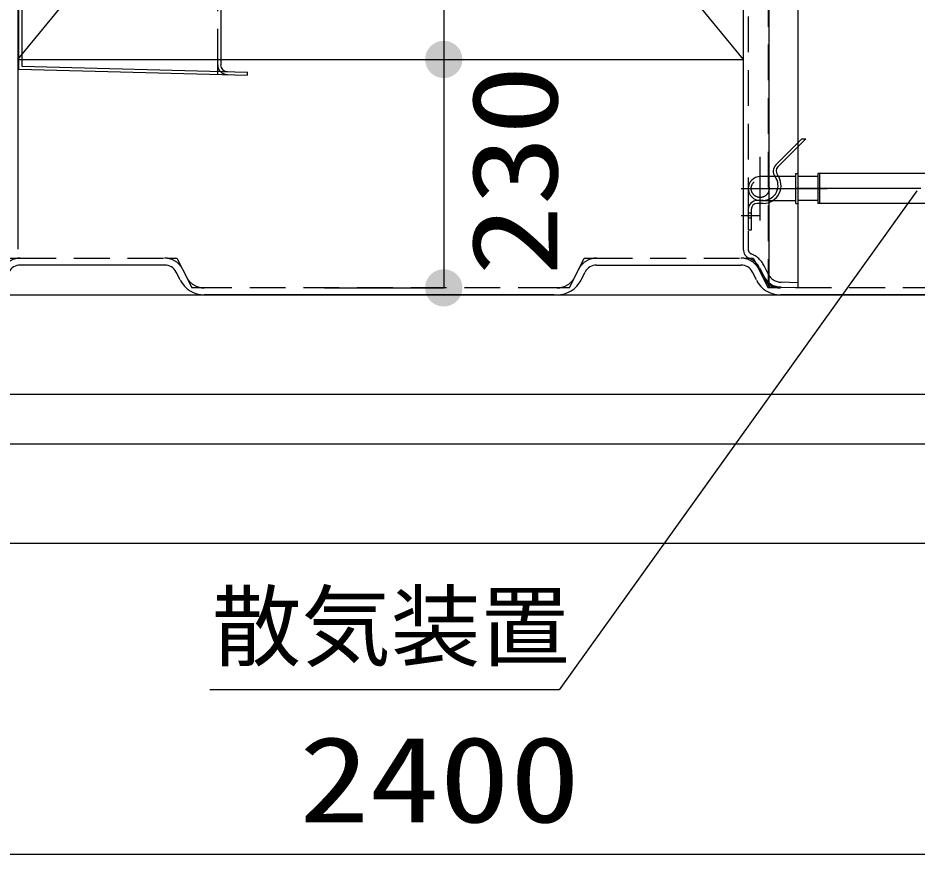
# Model space of a CAD drawing. Units: millimetres, scale not verified. Extents: x -22013 to 8910, y -6308 to 6308.
# Drawn here: x -5452 to -4547, y -4095 to -3253 of the extents above; entities that cross this region are included whole.
import ezdxf
from ezdxf.enums import TextEntityAlignment as Align

# ---------------------------------------------------------------- set-up
doc = ezdxf.new("R2010")
doc.units = ezdxf.units.MM
doc.header["$LTSCALE"] = 30
for name, pattern in [('CHAIN1', [8, 5, -1, 1, -1]), ('DASHED1', [1.8, 1.2, -0.6]), ('DOUBLE_CHAIN1', [8.8, 5, -1, 0.6, -0.6, 0.6, -1])]:
    doc.linetypes.add(name, pattern=pattern)
for name, color, linetype, lineweight in [('0-1_空気管', 3, 'Continuous', 25), ('0-2_09', 3, 'Continuous', 25), ('0-3_製作', 5, 'Continuous', 25), ('0-4_躯体', 3, 'Continuous', 25), ('0-5_文字', 3, 'Continuous', 25), ('0-6_機器', 3, 'Continuous', 25), ('1-6_00クル-フ-6寸法', 132, 'Continuous', 25)]:
    doc.layers.add(name, color=color, linetype=linetype, lineweight=lineweight)
doc.styles.add('ＭＳ ゴシック', font='')
doc.styles.get('ＭＳ ゴシック').set_extended_font_data('MS Gothic')

msp = doc.modelspace()

# ---------------------------------------------------------------- linework, layer by layer
at = {"layer": '0-1_空気管'}
for p, q in [((-4667.33, -1782.64), (-4667.33, -3524.84)), ((-5452.33, -1793.82), (-5452.33, -3486.25)), ((-4722.34, -1793.82), (-4722.34, -3486.25)), ((-4696.36, -3520), (-4696.36, -2075.08)), ((-5221.33, -3310.86), (-5221.33, -3307.86)), ((-5304.7, -3502.08), (-5449.97, -3502.08)), ((-5289.12, -3517.15), (-5293.07, -3509.26)), ((-4885.54, -3517.15), (-4881.6, -3509.26)), ((-4869.97, -3502.08), (-4724.7, -3502.08)), ((-4709.12, -3517.15), (-4713.07, -3509.26)), ((-4705.88, -3505.03), (-4701.73, -3513.34)), ((-4684.36, -3524.39), (-4667.18, -3524.84)), ((-4912.93, -3532.08), (-5264.97, -3532.08)), ((-4309.69, -3532.08), (-4684.97, -3532.08))]:
    msp.add_line(p, q, dxfattribs=at)
at = {"layer": '0-1_空気管', "linetype": 'DASHED1'}
for p, q in [((-4717.33, -1793.82), (-4717.33, -3486.25)), ((-4697.33, -2632.08), (-4697.33, -3520.8)), ((-5449.97, -3495.08), (-5301.93, -3495.08)), ((-4869.97, -3495.08), (-4721.45, -3495.08)), ((-5286.81, -3506.14), (-5282.86, -3514.02)), ((-4891.81, -3514.02), (-4887.86, -3506.14)), ((-4706.81, -3506.14), (-4702.86, -3514.02)), ((-4697.26, -3511.11), (-4701.41, -3502.8)), ((-4667.33, -3519.84), (-4684.23, -3519.4)), ((-4912.93, -3525.08), (-5264.97, -3525.08)), ((-4309.69, -3525.08), (-4684.97, -3525.08))]:
    msp.add_line(p, q, dxfattribs=at)
at = {"layer": '0-1_空気管', "linetype": 'DOUBLE_CHAIN1'}
for p, q in [((-5462.33, -3495.08), (-5449.97, -3495.08)), ((-5301.93, -3495.08), (-5292.34, -3495.08)), ((-5292.34, -3495.08), (-5286.81, -3506.14)), ((-4887.86, -3506.14), (-4882.33, -3495.08)), ((-4882.33, -3495.08), (-4869.97, -3495.08)), ((-4721.45, -3495.08), (-4712.33, -3495.08)), ((-4712.33, -3495.08), (-4706.81, -3506.14)), ((-5282.86, -3514.02), (-5277.34, -3525.08)), ((-4897.33, -3525.08), (-4891.81, -3514.02)), ((-4702.86, -3514.02), (-4697.33, -3525.08)), ((-5264.97, -3525.08), (-5277.34, -3525.08)), ((-4897.33, -3525.08), (-4912.93, -3525.08)), ((-4687.76, -3525.08), (-4697.33, -3525.08)), ((-4684.36, -3524.39), (-4696.36, -3524.08))]:
    msp.add_line(p, q, dxfattribs=at)
msp.add_lwpolyline([(-4701.73, -3513.34), (-4696.36, -3524.08), (-4696.36, -3520)], dxfattribs=at)
at = {"layer": '0-1_空気管'}
for centre, radius, start, end in [((-4712.33, -3486.25), 10, 180, 247.595), ((-4723.77, -3513.98), 20, 26.565, 67.595), ((-5449.97, -3515.08), 13, 90, 153.435), ((-5304.7, -3515.08), 13, 26.565, 90), ((-4869.97, -3515.08), 13, 90, 153.435), ((-4724.7, -3515.08), 13, 26.565, 90), ((-5264.97, -3505.08), 27, 206.565, 270), ((-4909.69, -3505.08), 27, 270, 333.435), ((-4684.97, -3505.08), 27, 206.565, 270), ((-4683.84, -3504.4), 20, 206.565, 268.5)]:
    msp.add_arc(centre, radius, start, end, dxfattribs=at)
at = {"layer": '0-1_空気管', "linetype": 'DASHED1'}
for centre, radius, start, end in [((-4712.33, -3486.25), 5, 180, 247.595), ((-4723.77, -3513.98), 25, 26.565, 67.595), ((-5449.97, -3515.08), 20, 90, 153.435), ((-5304.7, -3515.08), 20, 26.565, 90), ((-4869.97, -3515.08), 20, 90, 153.435), ((-4724.7, -3515.08), 20, 26.565, 90), ((-5264.97, -3505.08), 20, 206.565, 270), ((-4909.69, -3505.08), 20, 270, 333.435), ((-4684.97, -3505.08), 20, 206.565, 270), ((-4683.84, -3504.4), 15, 206.565, 268.5)]:
    msp.add_arc(centre, radius, start, end, dxfattribs=at)
at = {"layer": '0-2_09', "linetype": 'DASHED1'}
msp.add_line((-5251.33, -3300.34), (-5251.33, -1899.58), dxfattribs=at)
at = {"layer": '0-2_09'}
for p, q in [((-5248.33, -1899.58), (-5248.33, -3300.34)), ((-5451.34, -3304.84), (-5451.34, -1904.82)), ((-5451.34, -3304.84), (-5221.33, -3310.86))]:
    msp.add_line(p, q, dxfattribs=at)
at = {"layer": '0-2_09', "linetype": 'DOUBLE_CHAIN1'}
msp.add_line((-5251.33, -3310.08), (-5251.33, -3300.34), dxfattribs=at)
at = {"layer": '0-2_09'}
msp.add_lwpolyline([(-5448.34, -1904.82), (-5448.34, -3301.92), (-5221.33, -3307.86)], dxfattribs=at)
at = {"layer": '0-2_09', "linetype": 'DASHED1'}
msp.add_arc((-5241.34, -3300.34), 10, 180, 268.5, dxfattribs=at)
at = {"layer": '0-2_09'}
msp.add_arc((-5241.34, -3300.34), 7, 180, 268.5, dxfattribs=at)
at = {"layer": '0-3_製作', "color": 3}
for p, q in [((-5452.33, -2405.08), (-4722.34, -3295.08)), ((-5452.33, -3295.08), (-4722.34, -2405.08)), ((-5452.33, -3295.08), (-4722.34, -3295.08)), ((-4907.71, -3929.75), (-5259.07, -3929.75))]:
    msp.add_line(p, q, dxfattribs=at)
at = {"layer": '0-4_躯体', "linetype": 'CHAIN1'}
for p, q in [((-4705.33, -3457.08), (-4705.33, -3393.08)), ((-4724.31, -3425.08), (-4669.33, -3425.08)), ((-4303.73, -3425.08), (-4669.33, -3425.08))]:
    msp.add_line(p, q, dxfattribs=at)
at = {"layer": '0-4_躯体'}
for p, q in [((-4343.83, -3410.08), (-4645.33, -3410.08)), ((-4669.33, -3413.08), (-4705.33, -3413.08)), ((-4705.33, -3437.08), (-4669.33, -3437.08)), ((-4343.83, -3440.08), (-4646.84, -3440.08))]:
    msp.add_line(p, q, dxfattribs=at)
at = {"layer": '0-4_躯体', "linetype": 'DASHED1'}
msp.add_circle((-4705.33, -3425.08), 9, dxfattribs=at)
at = {"layer": '0-4_躯体'}
msp.add_arc((-4705.33, -3425.08), 12, 90, 270, dxfattribs=at)
at = {"layer": '0-5_文字'}
msp.add_line((-4547.58, -3427.4), (-4907.71, -3929.75), dxfattribs=at)
at = {"layer": '0-6_機器'}
for p, q in [((-4663.33, -3375.08), (-4689.53, -3401.27)), ((-4669.33, -3440.08), (-4669.33, -3410.08)), ((-4645.33, -3410.08), (-4647.33, -3410.08)), ((-4647.33, -3410.08), (-4647.33, -3440.08)), ((-4645.33, -3440.08), (-4645.33, -3410.08)), ((-4647.33, -3413.08), (-4667.33, -3413.08)), ((-4702.33, -3437.08), (-4708.33, -3437.08)), ((-4647.33, -3437.08), (-4667.33, -3437.08)), ((-4717.33, -3446.08), (-4717.33, -3467.08)), ((-4714.33, -3446.08), (-4714.33, -3467.08)), ((-4702.33, -3440.08), (-4708.33, -3440.08)), ((-4669.33, -3440.08), (-4667.33, -3440.08)), ((-4645.33, -3440.08), (-4647.33, -3440.08)), ((-4714.33, -3467.08), (-4717.33, -3467.08))]:
    msp.add_line(p, q, dxfattribs=at)
at = {"layer": '0-6_機器', "linetype": 'CHAIN1'}
for p, q in [((-4676.73, -3425.08), (-4637.94, -3425.08)), ((-4724.44, -3452.08), (-4705.64, -3452.08))]:
    msp.add_line(p, q, dxfattribs=at)
at = {"layer": '0-6_機器', "linetype": 'DASHED1'}
for p, q in [((-4717.33, -3449.58), (-4714.33, -3449.58)), ((-4717.33, -3454.58), (-4714.33, -3454.58))]:
    msp.add_line(p, q, dxfattribs=at)
at = {"layer": '0-6_機器', "color": 2}
for p, q in [((-6232.33, -3532.08), (-3832.33, -3532.08)), ((-6282.33, -3632.08), (-3782.33, -3632.08)), ((-6282.33, -3682.08), (-3782.33, -3682.08)), ((-6282.33, -3782.08), (-3782.33, -3782.08))]:
    msp.add_line(p, q, dxfattribs=at)
at = {"layer": '0-6_機器'}
for points in [[(-4663.33, -3375.08), (-4659.33, -3375.08), (-4687.51, -3403.26)], [(-4669.33, -3410.08), (-4667.33, -3410.08), (-4667.33, -3440.08)]]:
    msp.add_lwpolyline(points, dxfattribs=at)
for centre, radius, start, end in [((-4683.16, -3407.64), 9, 135, 216.993), ((-4702.33, -3422.08), 18, 270, 37.406), ((-4683.27, -3407.5), 6, 135, 217.406), ((-4702.33, -3422.08), 15, 270, 36.993), ((-4708.33, -3446.08), 9, 90, 180), ((-4708.33, -3446.08), 6, 90, 180)]:
    msp.add_arc(centre, radius, start, end, dxfattribs=at)
at = {"layer": '1-6_00クル-フ-6寸法', "color": 4}
for p, q in [((-5023.78, -2405.08), (-5023.78, -3295.08)), ((-5128.33, -3295.08), (-5023.78, -3295.08)), ((-5128.33, -3295.08), (-5023.78, -3295.08)), ((-5023.78, -3295.08), (-5023.78, -3525.08)), ((-5143.78, -3525.08), (-5023.78, -3525.08)), ((-6232.33, -4095.15), (-3832.33, -4095.15))]:
    msp.add_line(p, q, dxfattribs=at)
at = {"layer": '1-6_00クル-フ-6寸法'}
for points in [[(-5023.78, -3295.08), (-5039.61, -3285.03), (-5038.23, -3283.13)], [(-5023.78, -3295.08), (-5039.61, -3285.03), (-5038.23, -3283.13)], [(-5023.78, -3295.08), (-5038.23, -3283.13), (-5036.62, -3281.41)], [(-5023.78, -3295.08), (-5038.23, -3283.13), (-5036.62, -3281.41)], [(-5023.78, -3295.08), (-5036.62, -3281.41), (-5034.8, -3279.91)], [(-5023.78, -3295.08), (-5036.62, -3281.41), (-5034.8, -3279.91)], [(-5023.78, -3295.08), (-5034.8, -3279.91), (-5032.82, -3278.65)], [(-5023.78, -3295.08), (-5034.8, -3279.91), (-5032.82, -3278.65)], [(-5023.78, -3295.08), (-5032.82, -3278.65), (-5030.69, -3277.64)], [(-5023.78, -3295.08), (-5032.82, -3278.65), (-5030.69, -3277.64)], [(-5023.78, -3295.08), (-5030.69, -3277.64), (-5028.45, -3276.92)], [(-5023.78, -3295.08), (-5030.69, -3277.64), (-5028.45, -3276.92)], [(-5023.78, -3295.08), (-5028.45, -3276.92), (-5026.13, -3276.48)], [(-5023.78, -3295.08), (-5028.45, -3276.92), (-5026.13, -3276.48)], [(-5023.78, -3295.08), (-5026.13, -3276.48), (-5023.78, -3276.33)], [(-5023.78, -3295.08), (-5026.13, -3276.48), (-5023.78, -3276.33)], [(-5023.78, -3295.08), (-5023.78, -3276.33), (-5021.43, -3276.48)], [(-5023.78, -3295.08), (-5023.78, -3276.33), (-5021.43, -3276.48)], [(-5023.78, -3295.08), (-5021.43, -3276.48), (-5019.12, -3276.92)], [(-5023.78, -3295.08), (-5021.43, -3276.48), (-5019.12, -3276.92)], [(-5023.78, -3295.08), (-5019.12, -3276.92), (-5016.88, -3277.64)], [(-5023.78, -3295.08), (-5019.12, -3276.92), (-5016.88, -3277.64)], [(-5023.78, -3295.08), (-5016.88, -3277.64), (-5014.75, -3278.65)], [(-5023.78, -3295.08), (-5016.88, -3277.64), (-5014.75, -3278.65)], [(-5023.78, -3295.08), (-5014.75, -3278.65), (-5012.76, -3279.91)], [(-5023.78, -3295.08), (-5014.75, -3278.65), (-5012.76, -3279.91)], [(-5023.78, -3295.08), (-5012.76, -3279.91), (-5010.95, -3281.41)], [(-5023.78, -3295.08), (-5012.76, -3279.91), (-5010.95, -3281.41)], [(-5023.78, -3295.08), (-5010.95, -3281.41), (-5009.34, -3283.13)], [(-5023.78, -3295.08), (-5010.95, -3281.41), (-5009.34, -3283.13)], [(-5023.78, -3295.08), (-5009.34, -3283.13), (-5007.95, -3285.03)], [(-5023.78, -3295.08), (-5009.34, -3283.13), (-5007.95, -3285.03)], [(-5023.78, -3295.08), (-5042.5, -3293.9), (-5042.2, -3291.56)], [(-5023.78, -3295.08), (-5042.5, -3293.9), (-5042.2, -3291.56)], [(-5023.78, -3295.08), (-5042.2, -3291.56), (-5041.62, -3289.28)], [(-5023.78, -3295.08), (-5042.2, -3291.56), (-5041.62, -3289.28)], [(-5023.78, -3295.08), (-5041.62, -3289.28), (-5040.75, -3287.09)], [(-5023.78, -3295.08), (-5041.62, -3289.28), (-5040.75, -3287.09)], [(-5023.78, -3295.08), (-5040.75, -3287.09), (-5039.61, -3285.03)], [(-5023.78, -3295.08), (-5040.75, -3287.09), (-5039.61, -3285.03)], [(-5023.78, -3295.08), (-5007.95, -3285.03), (-5006.82, -3287.09)], [(-5023.78, -3295.08), (-5007.95, -3285.03), (-5006.82, -3287.09)], [(-5023.78, -3295.08), (-5006.82, -3287.09), (-5005.95, -3289.28)], [(-5023.78, -3295.08), (-5006.82, -3287.09), (-5005.95, -3289.28)], [(-5023.78, -3295.08), (-5005.95, -3289.28), (-5005.37, -3291.56)], [(-5023.78, -3295.08), (-5005.95, -3289.28), (-5005.37, -3291.56)], [(-5023.78, -3295.08), (-5005.37, -3291.56), (-5005.07, -3293.9)], [(-5023.78, -3295.08), (-5005.37, -3291.56), (-5005.07, -3293.9)], [(-5023.78, -3295.08), (-5042.5, -3296.26), (-5042.5, -3293.9)], [(-5023.78, -3295.08), (-5042.5, -3296.26), (-5042.5, -3293.9)], [(-5023.78, -3295.08), (-5042.2, -3298.59), (-5042.5, -3296.26)], [(-5023.78, -3295.08), (-5042.2, -3298.59), (-5042.5, -3296.26)], [(-5023.78, -3295.08), (-5041.62, -3300.87), (-5042.2, -3298.59)], [(-5023.78, -3295.08), (-5041.62, -3300.87), (-5042.2, -3298.59)], [(-5023.78, -3295.08), (-5040.75, -3303.06), (-5041.62, -3300.87)], [(-5023.78, -3295.08), (-5040.75, -3303.06), (-5041.62, -3300.87)], [(-5023.78, -3295.08), (-5039.61, -3305.12), (-5040.75, -3303.06)], [(-5023.78, -3295.08), (-5039.61, -3305.12), (-5040.75, -3303.06)], [(-5023.78, -3295.08), (-5038.23, -3307.03), (-5039.61, -3305.12)], [(-5023.78, -3295.08), (-5038.23, -3307.03), (-5039.61, -3305.12)], [(-5023.78, -3295.08), (-5036.62, -3308.75), (-5038.23, -3307.03)], [(-5023.78, -3295.08), (-5036.62, -3308.75), (-5038.23, -3307.03)], [(-5023.78, -3295.08), (-5034.8, -3310.25), (-5036.62, -3308.75)], [(-5023.78, -3295.08), (-5034.8, -3310.25), (-5036.62, -3308.75)], [(-5023.78, -3295.08), (-5032.82, -3311.51), (-5034.8, -3310.25)], [(-5023.78, -3295.08), (-5032.82, -3311.51), (-5034.8, -3310.25)], [(-5023.78, -3295.08), (-5030.69, -3312.51), (-5032.82, -3311.51)], [(-5023.78, -3295.08), (-5030.69, -3312.51), (-5032.82, -3311.51)], [(-5023.78, -3295.08), (-5028.45, -3313.24), (-5030.69, -3312.51)], [(-5023.78, -3295.08), (-5028.45, -3313.24), (-5030.69, -3312.51)], [(-5023.78, -3295.08), (-5026.13, -3313.68), (-5028.45, -3313.24)], [(-5023.78, -3295.08), (-5026.13, -3313.68), (-5028.45, -3313.24)], [(-5023.78, -3295.08), (-5023.78, -3313.83), (-5026.13, -3313.68)], [(-5023.78, -3295.08), (-5023.78, -3313.83), (-5026.13, -3313.68)], [(-5023.78, -3295.08), (-5005.07, -3293.9), (-5005.07, -3296.26)], [(-5023.78, -3295.08), (-5005.07, -3293.9), (-5005.07, -3296.26)], [(-5023.78, -3295.08), (-5021.43, -3313.68), (-5023.78, -3313.83)], [(-5023.78, -3295.08), (-5019.12, -3313.24), (-5021.43, -3313.68)], [(-5023.78, -3295.08), (-5016.88, -3312.51), (-5019.12, -3313.24)], [(-5023.78, -3295.08), (-5014.75, -3311.51), (-5016.88, -3312.51)], [(-5023.78, -3295.08), (-5012.76, -3310.25), (-5014.75, -3311.51)], [(-5023.78, -3295.08), (-5010.95, -3308.75), (-5012.76, -3310.25)], [(-5023.78, -3295.08), (-5009.34, -3307.03), (-5010.95, -3308.75)], [(-5023.78, -3295.08), (-5007.95, -3305.12), (-5009.34, -3307.03)], [(-5023.78, -3295.08), (-5006.82, -3303.06), (-5007.95, -3305.12)], [(-5023.78, -3295.08), (-5005.95, -3300.87), (-5006.82, -3303.06)], [(-5023.78, -3295.08), (-5005.37, -3298.59), (-5005.95, -3300.87)], [(-5023.78, -3295.08), (-5005.07, -3296.26), (-5005.37, -3298.59)], [(-5023.78, -3295.08), (-5021.43, -3313.68), (-5023.78, -3313.83)], [(-5023.78, -3295.08), (-5019.12, -3313.24), (-5021.43, -3313.68)], [(-5023.78, -3295.08), (-5016.88, -3312.51), (-5019.12, -3313.24)], [(-5023.78, -3295.08), (-5014.75, -3311.51), (-5016.88, -3312.51)], [(-5023.78, -3295.08), (-5012.76, -3310.25), (-5014.75, -3311.51)], [(-5023.78, -3295.08), (-5010.95, -3308.75), (-5012.76, -3310.25)], [(-5023.78, -3295.08), (-5009.34, -3307.03), (-5010.95, -3308.75)], [(-5023.78, -3295.08), (-5007.95, -3305.12), (-5009.34, -3307.03)], [(-5023.78, -3295.08), (-5006.82, -3303.06), (-5007.95, -3305.12)], [(-5023.78, -3295.08), (-5005.95, -3300.87), (-5006.82, -3303.06)], [(-5023.78, -3295.08), (-5005.37, -3298.59), (-5005.95, -3300.87)], [(-5023.78, -3295.08), (-5005.07, -3296.26), (-5005.37, -3298.59)], [(-5023.78, -3525.08), (-5036.62, -3511.41), (-5034.8, -3509.91)], [(-5023.78, -3525.08), (-5034.8, -3509.91), (-5032.82, -3508.65)], [(-5023.78, -3525.08), (-5032.82, -3508.65), (-5030.69, -3507.64)], [(-5023.78, -3525.08), (-5030.69, -3507.64), (-5028.45, -3506.92)], [(-5023.78, -3525.08), (-5028.45, -3506.92), (-5026.13, -3506.48)], [(-5023.78, -3525.08), (-5026.13, -3506.48), (-5023.78, -3506.33)], [(-5023.78, -3525.08), (-5023.78, -3506.33), (-5021.43, -3506.48)], [(-5023.78, -3525.08), (-5021.43, -3506.48), (-5019.12, -3506.92)], [(-5023.78, -3525.08), (-5019.12, -3506.92), (-5016.88, -3507.64)], [(-5023.78, -3525.08), (-5016.88, -3507.64), (-5014.75, -3508.65)], [(-5023.78, -3525.08), (-5014.75, -3508.65), (-5012.76, -3509.91)], [(-5023.78, -3525.08), (-5012.76, -3509.91), (-5010.95, -3511.41)], [(-5023.78, -3525.08), (-5042.2, -3521.56), (-5041.62, -3519.28)], [(-5023.78, -3525.08), (-5041.62, -3519.28), (-5040.75, -3517.09)], [(-5023.78, -3525.08), (-5040.75, -3517.09), (-5039.61, -3515.03)], [(-5023.78, -3525.08), (-5039.61, -3515.03), (-5038.23, -3513.13)], [(-5023.78, -3525.08), (-5038.23, -3513.13), (-5036.62, -3511.41)], [(-5023.78, -3525.08), (-5010.95, -3511.41), (-5009.34, -3513.13)], [(-5023.78, -3525.08), (-5009.34, -3513.13), (-5007.95, -3515.03)], [(-5023.78, -3525.08), (-5007.95, -3515.03), (-5006.82, -3517.09)], [(-5023.78, -3525.08), (-5006.82, -3517.09), (-5005.95, -3519.28)], [(-5023.78, -3525.08), (-5005.95, -3519.28), (-5005.37, -3521.56)], [(-5023.78, -3525.08), (-5042.5, -3523.9), (-5042.2, -3521.56)], [(-5023.78, -3525.08), (-5042.5, -3526.26), (-5042.5, -3523.9)], [(-5023.78, -3525.08), (-5042.2, -3528.59), (-5042.5, -3526.26)], [(-5023.78, -3525.08), (-5041.62, -3530.87), (-5042.2, -3528.59)], [(-5023.78, -3525.08), (-5040.75, -3533.06), (-5041.62, -3530.87)], [(-5023.78, -3525.08), (-5039.61, -3535.12), (-5040.75, -3533.06)], [(-5023.78, -3525.08), (-5038.23, -3537.03), (-5039.61, -3535.12)], [(-5023.78, -3525.08), (-5036.62, -3538.75), (-5038.23, -3537.03)], [(-5023.78, -3525.08), (-5034.8, -3540.25), (-5036.62, -3538.75)], [(-5023.78, -3525.08), (-5032.82, -3541.51), (-5034.8, -3540.25)], [(-5023.78, -3525.08), (-5030.69, -3542.51), (-5032.82, -3541.51)], [(-5023.78, -3525.08), (-5028.45, -3543.24), (-5030.69, -3542.51)], [(-5023.78, -3525.08), (-5026.13, -3543.68), (-5028.45, -3543.24)], [(-5023.78, -3525.08), (-5023.78, -3543.83), (-5026.13, -3543.68)], [(-5023.78, -3525.08), (-5005.37, -3521.56), (-5005.07, -3523.9)], [(-5023.78, -3525.08), (-5005.07, -3523.9), (-5005.07, -3526.26)], [(-5023.78, -3525.08), (-5021.43, -3543.68), (-5023.78, -3543.83)], [(-5023.78, -3525.08), (-5019.12, -3543.24), (-5021.43, -3543.68)], [(-5023.78, -3525.08), (-5016.88, -3542.51), (-5019.12, -3543.24)], [(-5023.78, -3525.08), (-5014.75, -3541.51), (-5016.88, -3542.51)], [(-5023.78, -3525.08), (-5012.76, -3540.25), (-5014.75, -3541.51)], [(-5023.78, -3525.08), (-5010.95, -3538.75), (-5012.76, -3540.25)], [(-5023.78, -3525.08), (-5009.34, -3537.03), (-5010.95, -3538.75)], [(-5023.78, -3525.08), (-5007.95, -3535.12), (-5009.34, -3537.03)], [(-5023.78, -3525.08), (-5006.82, -3533.06), (-5007.95, -3535.12)], [(-5023.78, -3525.08), (-5005.95, -3530.87), (-5006.82, -3533.06)], [(-5023.78, -3525.08), (-5005.37, -3528.59), (-5005.95, -3530.87)], [(-5023.78, -3525.08), (-5005.07, -3526.26), (-5005.37, -3528.59)]]:
    msp.add_solid(points, dxfattribs=at)

# ---------------------------------------------------------------- texts
at = {"layer": '0-5_文字', "color": 4, "style": 'ＭＳ ゴシック'}
msp.add_text('散気装置', height=65.98, dxfattribs=at).set_placement((-5257.07, -3918.75), align=Align.BOTTOM_LEFT)
at = {"layer": '1-6_00クル-フ-6寸法', "color": 3, "style": 'ＭＳ ゴシック', "width": 1.2}
msp.add_text('230', height=86.66, rotation=90, dxfattribs=at).set_placement((-4883.38, -3512.94), align=Align.BOTTOM_LEFT)
msp.add_text('2400', height=86.66, dxfattribs=at).set_placement((-5169.48, -4089.31), align=Align.BOTTOM_LEFT)

doc.saveas('drawing.dxf')
